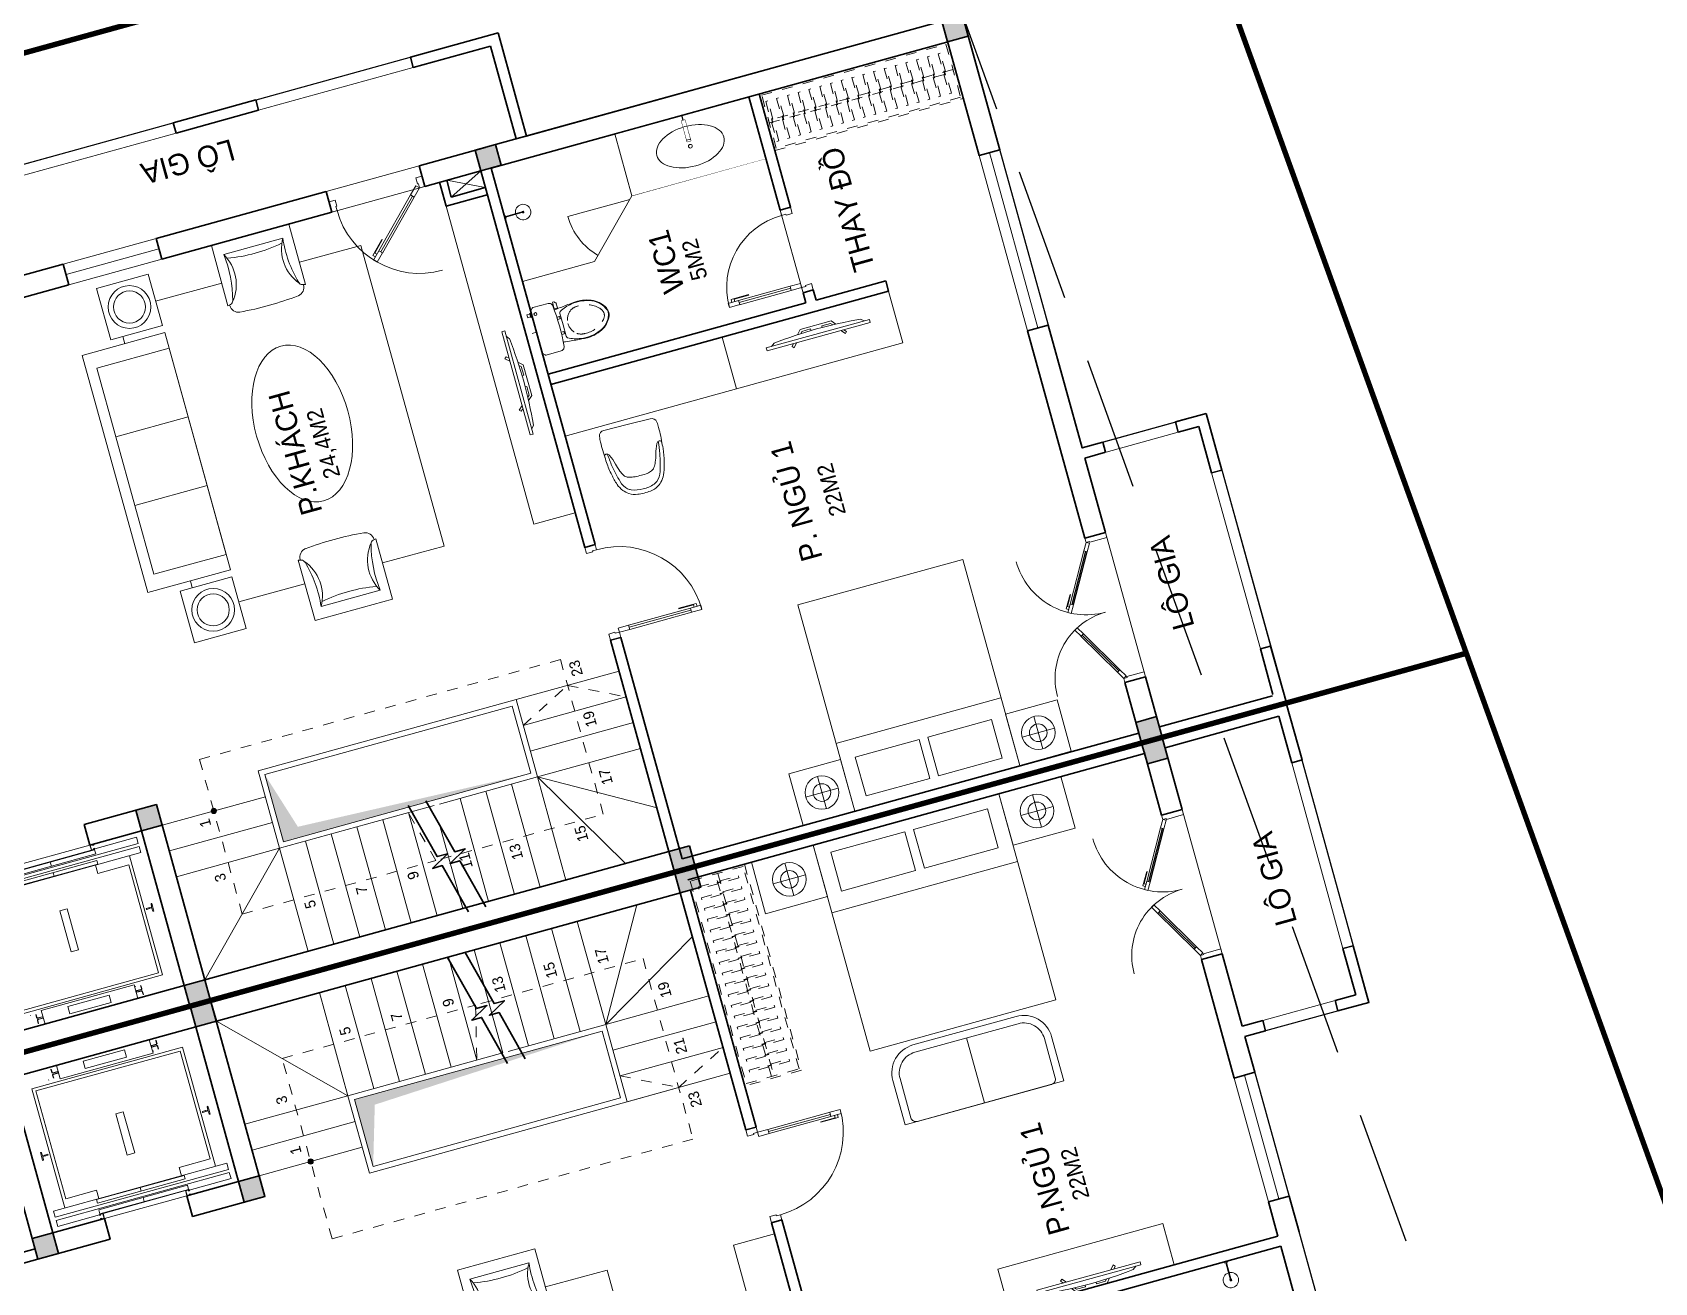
# Model space of a CAD drawing. Header units: metres. Extents: x 568336 to 569219, y 2065964 to 2066430.
# Drawn here: x 568535.77 to 568550.93, y 2066381.9 to 2066393.58 of the extents above; entities that cross this region are included whole.
import ezdxf

# ---------------------------------------------------------------- set-up
doc = ezdxf.new("R2010")
doc.units = ezdxf.units.M
for name, pattern in [('$AUDIT_BAD_LTYPE2', [0]), ('HIDDEN', [0.375, 0.25, -0.125]), ('HIDDEN2', [0.1875, 0.125, -0.0625]), ('X-5M-G-MB PHONGNGU$0$HIDDEN2', [0.1875, 0.125, -0.0625]), ('xref-thap C (mb tang 32-2)$0$HIDDEN', [0.375, 0.25, -0.125])]:
    doc.linetypes.add(name, pattern=pattern)
doc.layers.get('0').update_dxf_attribs({"linetype": 'CONTINUOUS'})
doc.layers.get('DEFPOINTS').update_dxf_attribs({"linetype": 'CONTINUOUS'})
doc.layers.add('-AREA', color=2, linetype='CONTINUOUS', plot=False)
for name, color, linetype, lineweight in [('-CONCRETE', 1, 'CONTINUOUS', 35), ('-DIM', 9, 'CONTINUOUS', 13), ('-DOOR', 137, 'CONTINUOUS', 9), ('-FURNITURE', 46, 'CONTINUOUS', 9), ('-HATCH', 8, 'CONTINUOUS', 5), ('-KH', 143, 'CONTINUOUS', 13), ('-LINE1', 7, 'CONTINUOUS', 18), ('-LINE2', 252, 'CONTINUOUS', 9), ('-TEXT', 7, 'CONTINUOUS', 15), ('-WALL', 4, 'CONTINUOUS', 35), ('TEXT25', 2, 'CONTINUOUS', 13)]:
    doc.layers.add(name, color=color, linetype=linetype, lineweight=lineweight)
for name, color, linetype in [('-RANH GIOI LO DAT', 12, 'CONTINUOUS'), ('APOLIC', 7, 'CONTINUOUS'), ('RANHGIOI', 2, 'HIDDEN')]:
    doc.layers.add(name, color=color, linetype=linetype)
doc.styles.add('SVN_AVO_thuong', font='')
doc.styles.add('T1', font='', dxfattribs={"height": 200})
doc.styles.add('vnavanth', font='', dxfattribs={"width": 0.8})
doc.styles.get('SVN_AVO_thuong').set_extended_font_data('SVN-Avo')
doc.styles.get('T1').set_extended_font_data('VNgeometric Light')
doc.styles.get('vnavanth').set_extended_font_data('.VnAvantH')

# ---------------------------------------------------------------- blocks, each defined once
blk = doc.blocks.new('X-5M-DH-2-CORE$0$A$C75E80C28')
at = {"layer": '-LINE2', "linetype": 'Continuous', "ltscale": 2}
for p, q in [((-731, -149), (731, -149)), ((-731, -1305), (-731, -149)), ((-557, -112), (-560, -112)), ((-510, -22), (-510, -51)), ((-507, -22), (-510, -22)), ((-510, -109), (-510, -79)), ((-507, -22), (-507, -51)), ((-507, -109), (-507, -79)), ((-456, -57), (-501, -57)), ((-456, -60), (-501, -60)), ((-456, -70), (-501, -70)), ((-456, -73), (-501, -73)), ((-453, -63), (-453, -67)), ((-450, -63), (-450, -67)), ((450, -63), (450, -67)), ((453, -63), (453, -67)), ((456, -57), (501, -57)), ((456, -60), (501, -60)), ((456, -70), (501, -70)), ((456, -73), (501, -73)), ((457, -112), (460, -112)), ((507, -22), (510, -22)), ((507, -22), (507, -51)), ((507, -109), (507, -79)), ((510, -22), (510, -51)), ((510, -109), (510, -79)), ((731, -1305), (731, -149)), ((-700, -179), (700, -179)), ((-700, -1225), (-700, -179)), ((700, -1225), (700, -179)), ((840, -1305), (-840, -1305)), ((-840, -1365), (-840, -1305)), ((-700, -1225), (-400, -1225)), ((425, -1309), (-425, -1309)), ((-425, -1343), (-425, -1309)), ((425, -1343), (-425, -1343)), ((-400, -1305), (-400, -1225)), ((0, -1309), (0, -1343)), ((700, -1225), (400, -1225)), ((400, -1305), (400, -1225)), ((425, -1343), (425, -1309)), ((840, -1365), (840, -1305)), ((840, -1365), (-840, -1365)), ((840, -1395), (-840, -1395)), ((-840, -1395), (-840, -1455)), ((-840, -1455), (-435, -1455)), ((-435, -1450), (-435, -1460)), ((-435, -1450), (-400, -1450)), ((-435, -1460), (-425, -1460)), ((-435, -1490), (-435, -1500)), ((-435, -1490), (-425, -1490)), ((-435, -1500), (-400, -1500)), ((-433, -1452), (-433, -1458)), ((-433, -1452), (-402, -1452)), ((-433, -1458), (-425, -1458)), ((-433, -1492), (-433, -1498)), ((-433, -1492), (-425, -1492)), ((-433, -1498), (-402, -1498)), ((430, -1406), (-430, -1406)), ((-430, -1406), (-430, -1446)), ((430, -1446), (-430, -1446)), ((-425, -1458), (-425, -1460)), ((-425, -1490), (-425, -1492)), ((-402, -1452), (-402, -1498)), ((400, -1450), (-400, -1450)), ((-400, -1450), (-400, -1500)), ((0, -1406), (0, -1446)), ((400, -1450), (400, -1500)), ((435, -1450), (400, -1450)), ((435, -1500), (400, -1500)), ((402, -1452), (402, -1498)), ((433, -1452), (402, -1452)), ((433, -1498), (402, -1498)), ((433, -1458), (425, -1458)), ((425, -1458), (425, -1460)), ((435, -1460), (425, -1460)), ((425, -1490), (425, -1492)), ((435, -1490), (425, -1490)), ((433, -1492), (425, -1492)), ((430, -1406), (430, -1446)), ((433, -1452), (433, -1458)), ((433, -1492), (433, -1498)), ((435, -1450), (435, -1460)), ((840, -1455), (435, -1455)), ((435, -1490), (435, -1500)), ((840, -1395), (840, -1455))]:
    blk.add_line(p, q, dxfattribs=at)
for points in [[(-450, 0), (-450, -130), (450, -130), (450, 0)], [(-200, -29), (200, -29), (200, -101), (-200, -101)], [(-36, -584), (36, -584), (36, -984), (-36, -984)]]:
    blk.add_lwpolyline(points, close=True, dxfattribs=at)
for points in [[(-780, -789), (-751, -789, 0.414214), (-750, -788), (-750, -784), (-750, -780, 0.414214), (-751, -779), (-780, -779, -0.256978), (-784, -782), (-798, -782, -0.414214), (-801, -779), (-804, -749, 0.414214), (-807, -746), (-812, -746), (-812, -784), (-812, -821), (-807, -821, 0.414214), (-804, -818), (-801, -789, -0.414214), (-798, -786), (-784, -786, -0.256978), (-780, -789)], [(780, -789), (751, -789, -0.414214), (750, -788), (750, -784), (750, -780, -0.414214), (751, -779), (780, -779, 0.256978), (784, -782), (798, -782, 0.414214), (801, -779), (804, -749, -0.414214), (807, -746), (812, -746), (812, -784), (812, -821), (807, -821, -0.414214), (804, -818), (801, -789, 0.414214), (798, -786), (784, -786, 0.256978), (780, -789)]]:
    blk.add_lwpolyline(points, format="xyb", dxfattribs=at)
for centre, radius, start, end in [((-501, -51), 9.4, 180, 270), ((-501, -79), 9.4, 90, 180), ((-501, -51), 6.2, 180, 270), ((-501, -79), 6.2, 90, 180), ((-456, -63), 6.2, 0, 90), ((-456, -63), 3, 0, 90), ((-456, -67), 6.2, 270, 0), ((-456, -67), 3, 270, 0), ((456, -63), 6.2, 90, 180), ((456, -67), 6.2, 180, 270), ((456, -63), 3, 90, 180), ((456, -67), 3, 180, 270), ((501, -51), 6.2, 270, 0), ((501, -51), 9.4, 270, 0), ((501, -79), 9.4, 0, 90), ((501, -79), 6.2, 0, 90)]:
    blk.add_arc(centre, radius, start, end, dxfattribs=at)
blk = doc.blocks.new('A$C5C575821')
at = {"layer": '-CONCRETE'}
h = blk.add_hatch(color=256, dxfattribs=at)
h.dxf.hatch_style = 1
h.paths.add_polyline_path([(0, 200), (0, 0), (200, 0), (200, 200)])
blk.add_lwpolyline([(0, 0), (200, 0), (200, 200), (0, 200)], close=True, dxfattribs=at)
blk = doc.blocks.new('A$C3F71457E')
at = {"layer": '-CONCRETE'}
blk.add_lwpolyline([(0, -100), (0, 400), (-1500, 400), (-1500, -1400), (0, -1400), (0, -900), (200, -900), (200, -1600), (-1700, -1600), (-1700, 600), (200, 600), (200, -100), (0, -100)], dxfattribs=at)
at = {"layer": '-LINE1'}
blk.add_line((0, -900), (0, -100), dxfattribs=at)
at = {"layer": '-WALL'}
for p in [(-1700, 400), (0, 400), (-1700, -1600), (0, -1600)]:
    blk.add_blockref('A$C5C575821', p, dxfattribs=at)
at = {"color": 2, "rotation": 90}
blk.add_blockref('X-5M-DH-2-CORE$0$A$C75E80C28', (-1500, -500), dxfattribs=at)
blk = doc.blocks.new('*U152')
at = {"linetype": '$AUDIT_BAD_LTYPE2'}
for p, q in [((70, 100), (70, 700)), ((90, 700), (90, 100))]:
    blk.add_line(p, q, dxfattribs=at)
for points in [[(50, 700), (90, 700), (90, 800), (50, 800), (50, 700)], [(50, 703), (50, 100)], [(50, 100), (90, 100), (90, 0), (50, 0), (50, 100)]]:
    blk.add_lwpolyline(points)
for points in [[(118, 595), (118, 764), (90, 764), (90, 736), (113, 736), (113, 595)], [(0, 0), (50, 0), (50, -40), (60, -40), (60, -100), (0, -100)], [(900, 0), (850, 0), (850, -40), (840, -40), (840, -100), (900, -100)]]:
    blk.add_lwpolyline(points, close=True)
at = {"linetype": '$AUDIT_BAD_LTYPE2', "ltscale": 0.3}
blk.add_arc((50, 0), 800, 0, 90, dxfattribs=at)
blk = doc.blocks.new('A$C8a974c9c')
for p, q in [((1750, 2957), (1750, 2643)), ((1593, 2800), (1908, 2800)), ((1343, 2500), (1343, 700)), ((1750, 243), (1750, 557)), ((1593, 400), (1908, 400))]:
    blk.add_line(p, q)
for points in [[(2000, 3100), (1500, 3100), (1500, 2500), (2000, 2500)], [(1891, 2360), (1514, 2360), (1514, 1643), (1891, 1643)], [(1891, 840), (1514, 840), (1514, 1558), (1891, 1558)], [(2000, 100), (1500, 100), (1500, 700), (2000, 700)]]:
    blk.add_lwpolyline(points, close=True)
blk.add_lwpolyline([(2000, 2500), (0, 2500), (0, 700), (2000, 700), (2000, 2500)])
for centre, radius in [((1750, 2800), 157), ((1750, 2800), 82.4), ((1750, 400), 157), ((1750, 400), 82.4)]:
    blk.add_circle(centre, radius)
blk = doc.blocks.new('*U173')
at = {"ltscale": 0.3}
for points in [[(883, 0, 0.414214), (50, 833, 0.414214)], [(883, 0, -0.414214), (1672, 789, -0.414214)]]:
    blk.add_lwpolyline(points, format="xyb", dxfattribs=at)
for points in [[(579, 338), (726, 423), (740, 399), (716, 384), (705, 404), (582, 333)], [(0, 0), (50, 0), (50, -40), (60, -40), (60, -246), (0, -246)], [(1722, 0), (1672, 0), (1672, -40), (1662, -40), (1662, -246), (1722, -246)]]:
    blk.add_lwpolyline(points, close=True)
for points in [[(685, 367), (705, 332), (792, 382), (772, 417), (685, 367)], [(1075, 344), (1055, 310), (969, 360), (989, 394), (1075, 344)], [(687, 368), (137, 50)], [(1073, 346), (1585, 50)], [(137, 50), (157, 15), (70, -35), (50, 0), (137, 50)], [(1585, 50), (1565, 15), (1652, -35), (1672, 0), (1585, 50)]]:
    blk.add_lwpolyline(points)
at = {"layer": 'APOLIC', "linetype": '$AUDIT_BAD_LTYPE2'}
for p, q in [((147, 33), (695, 349)), ((705, 332), (157, 15)), ((1055, 310), (1565, 15)), ((1575, 33), (1065, 327))]:
    blk.add_line(p, q, dxfattribs=at)
blk = doc.blocks.new('ghe11asdsdsdsd')
at = {"layer": '-FURNITURE', "ltscale": 5}
for p, q in [((-454, 642), (-454, -60)), ((447, 643), (445, -59)), ((339, 75), (-348, 74)), ((445, -59), (-454, -60))]:
    blk.add_line(p, q, dxfattribs=at)
for centre, radius, start, end in [((-330, 640), 103, 97.7909, 180.472), ((14, -3057), 3816, 85.1505, 95.3732), ((322, 644), 103, 359.5522, 82.2333), ((-557, 172), 481, 73.628, 77.6744), ((-435, 586), 50, 17.2905, 73.628), ((-753, 311), 469, 329.603, 39.8271), ((-1717, 235), 1379, 353.2677, 15.3477), ((745, 311), 469, 140.0382, 210.2652), ((1709, 233), 1379, 164.5193, 186.6002), ((428, 586), 50, 106.2084, 162.5459), ((548, 172), 481, 102.162, 106.2084), ((-1, -1576), 1730, 79.6029, 100.5814)]:
    blk.add_arc(centre, radius, start, end, dxfattribs=at)
blk = doc.blocks.new('GHE600')
at = {"layer": '-FURNITURE'}
for p, q in [((269950, 8710), (270650, 8710)), ((269950, 8043), (270650, 8043))]:
    blk.add_line(p, q, dxfattribs=at)
for points in [[(270146, 9595), (270146, 10095), (270646, 10095), (270646, 9595)], [(269850, 9526), (270650, 9526), (270650, 7226), (269850, 7226)], [(269950, 9376), (270650, 9376), (270650, 7376), (269950, 7376)], [(270146, 7158), (270146, 6658), (270646, 6658), (270646, 7158)]]:
    blk.add_lwpolyline(points, close=True, dxfattribs=at)
at = {"layer": '-FURNITURE', "elevation": 0}
for points in [[(271287, 9830), (270646, 9832)], [(272038, 6909), (272634, 6908), (272634, 9823), (272038, 9826)], [(270262, 9595), (270262, 9526)], [(270262, 7226), (270262, 7158)], [(270646, 6917), (271287, 6913)]]:
    blk.add_lwpolyline(points, dxfattribs=at)
at = {"layer": '-FURNITURE'}
for centre, radius in [((270396, 9845), 200), ((270396, 9845), 150), ((270396, 6908), 200), ((270396, 6908), 150)]:
    blk.add_circle(centre, radius, dxfattribs=at)
at = {"layer": '-FURNITURE', "extrusion": (0, 0, -1)}
blk.add_ellipse((271662, 8365), major_axis=(0, 750), ratio=0.589994, dxfattribs=at)
at = {"layer": '-FURNITURE', "zscale": 0.83397927038413}
for p, xscale, yscale, rotation in [((271659, 10145, 0), 0.83397927038413, 0.83397927038413, 179.9447021404027), ((271659, 6608, 0), -0.8339792703841301, 0.8339792703841301, 0.05529785959737722)]:
    blk.add_blockref('ghe11asdsdsdsd', p, dxfattribs=dict(at, xscale=xscale, yscale=yscale, rotation=rotation))
blk = doc.blocks.new('*U189')
at = {"linetype": 'X-5M-G-MB PHONGNGU$0$HIDDEN2'}
for points in [[(0, 600), (0, 0), (2182, 0), (2182, 600)], [(2162, 580), (2162, 20), (20, 20), (20, 580)], [(2162, 287), (2162, 313), (20, 313), (20, 287)], [(114, 319), (109, 319), (109, 280), (114, 280)], [(228, 319), (223, 319), (223, 280), (228, 280)], [(342, 319), (337, 319), (337, 280), (342, 280)], [(456, 319), (451, 319), (451, 280), (456, 280)], [(570, 319), (565, 319), (565, 280), (570, 280)], [(684, 319), (679, 319), (679, 280), (684, 280)], [(798, 319), (793, 319), (793, 280), (798, 280)], [(912, 319), (907, 319), (907, 280), (912, 280)], [(1026, 319), (1021, 319), (1021, 280), (1026, 280)], [(1140, 319), (1135, 319), (1135, 280), (1140, 280)], [(1254, 319), (1249, 319), (1249, 280), (1254, 280)], [(1368, 319), (1363, 319), (1363, 280), (1368, 280)], [(1482, 319), (1477, 319), (1477, 280), (1482, 280)], [(1596, 319), (1591, 319), (1591, 280), (1596, 280)], [(1710, 319), (1705, 319), (1705, 280), (1710, 280)], [(1824, 319), (1819, 319), (1819, 280), (1824, 280)], [(1938, 319), (1933, 319), (1933, 280), (1938, 280)], [(2052, 319), (2047, 319), (2047, 280), (2052, 280)]]:
    blk.add_lwpolyline(points, close=True, dxfattribs=at)
for points in [[(122, 313), (122, 515), (100, 515), (100, 313)], [(236, 313), (236, 515), (214, 515), (214, 313)], [(350, 313), (350, 515), (328, 515), (328, 313)], [(464, 313), (464, 515), (442, 515), (442, 313)], [(578, 313), (578, 515), (556, 515), (556, 313)], [(692, 313), (692, 515), (670, 515), (670, 313)], [(806, 313), (806, 515), (784, 515), (784, 313)], [(920, 313), (920, 515), (898, 515), (898, 313)], [(1034, 313), (1034, 515), (1012, 515), (1012, 313)], [(1148, 313), (1148, 515), (1126, 515), (1126, 313)], [(1262, 313), (1262, 515), (1240, 515), (1240, 313)], [(1376, 313), (1376, 515), (1354, 515), (1354, 313)], [(1490, 313), (1490, 515), (1468, 515), (1468, 313)], [(1604, 313), (1604, 515), (1582, 515), (1582, 313)], [(1718, 313), (1718, 515), (1696, 515), (1696, 313)], [(1832, 313), (1832, 515), (1810, 515), (1810, 313)], [(1946, 313), (1946, 515), (1924, 515), (1924, 313)], [(2060, 313), (2060, 515), (2038, 515), (2038, 313)], [(100, 287), (100, 92), (122, 92), (122, 287)], [(214, 287), (214, 92), (236, 92), (236, 287)], [(328, 287), (328, 92), (350, 92), (350, 287)], [(442, 287), (442, 92), (464, 92), (464, 287)], [(556, 287), (556, 92), (578, 92), (578, 287)], [(670, 287), (670, 92), (692, 92), (692, 287)], [(784, 287), (784, 92), (806, 92), (806, 287)], [(898, 287), (898, 92), (920, 92), (920, 287)], [(1012, 287), (1012, 92), (1034, 92), (1034, 287)], [(1126, 287), (1126, 92), (1148, 92), (1148, 287)], [(1240, 287), (1240, 92), (1262, 92), (1262, 287)], [(1354, 287), (1354, 92), (1376, 92), (1376, 287)], [(1468, 287), (1468, 92), (1490, 92), (1490, 287)], [(1582, 287), (1582, 92), (1604, 92), (1604, 287)], [(1696, 287), (1696, 92), (1718, 92), (1718, 287)], [(1810, 287), (1810, 92), (1832, 92), (1832, 287)], [(1924, 287), (1924, 92), (1946, 92), (1946, 287)], [(2038, 287), (2038, 92), (2060, 92), (2060, 287)]]:
    blk.add_lwpolyline(points, dxfattribs=at)
blk = doc.blocks.new('XR.MB.LM123$0$tvi 1')
blk.add_lwpolyline([(29, 0), (29, -1000), (0, -1000), (0, 0)], close=True)
for points in [[(29, -50), (52, -81)], [(-24, -236), (-39, -252)], [(0, -285), (-39, -252)], [(0, -256), (-24, -236)], [(70, -315), (111, -350), (111, -650), (70, -685)], [(89, -446), (89, -360), (71, -345)], [(89, -446), (73, -446)], [(89, -554), (89, -640), (71, -655)], [(89, -554), (73, -554)], [(0, -715), (-39, -748)], [(-24, -764), (-39, -748)], [(0, -744), (-24, -764)], [(29, -950), (52, -919)]]:
    blk.add_lwpolyline(points)
blk.add_arc((-4025, -500), 4099, 354.1311, 5.8689)
blk = doc.blocks.new('A$C424D5770')
at = {"layer": '-FURNITURE'}
blk.add_line((70, 770), (700, 770), dxfattribs=at)
for points in [[(0, 270), (0, 1270, -0.414214), (270, 1540), (700, 1540), (700, 0), (270, 0, -0.414214)], [(70, 270), (70, 1270, -0.414214), (270, 1470), (650, 1470, -0.414214), (700, 1420), (700, 120, -0.414214), (650, 70), (270, 70, -0.414214)]]:
    blk.add_lwpolyline(points, format="xyb", close=True, dxfattribs=at)
blk = doc.blocks.new('shower')
for points in [[(180919, -32316), (180912, -32316), (180912, -32147), (180919, -32147)], [(180929, -32327), (180902, -32327), (180902, -32316), (180929, -32316)]]:
    blk.add_lwpolyline(points, close=True)
for radius, start, end in [(72, 272.7907, 267.2093), (8.35, 294.8355, 245.1645)]:
    blk.add_arc((180916, -32147), radius, start, end)
blk = doc.blocks.new('M32-T2')
at = {"layer": '-HATCH', "true_color": 0x8c8896}
h = blk.add_hatch(color=252, dxfattribs=at)
h.dxf.hatch_style = 1
edge = h.paths.add_edge_path()
edge.add_arc((203767, -1024456), 24.6, 0, 360)
h = blk.add_hatch(color=252, dxfattribs=at)
h.dxf.hatch_style = 1
h.paths.add_polyline_path([(203567, -1025007), (204216, -1025007), (204216, -1027407), (204119, -1025175)])
at = {"layer": '-AREA'}
blk.add_lwpolyline([(205466, -1034387), (202564, -1034385), (202565, -1033184), (199729, -1033184), (198466, -1031979), (198466, -1029756), (197467, -1029756), (197467, -1024256), (198466, -1024256), (198466, -1018256), (205466, -1018256)], close=True, dxfattribs=at)
at = {"layer": '-DOOR'}
blk.add_lwpolyline([(201018, -1032984), (202218, -1032984), (202218, -1033184), (201018, -1033184)], close=True, dxfattribs=at)
for points in [[(201018, -1033084), (202218, -1033084)], [(204766, -1033184), (203366, -1033184)]]:
    blk.add_lwpolyline(points, dxfattribs=at)
at = {"layer": '-FURNITURE', "elevation": 0}
blk.add_lwpolyline([(198966, -1028054), (201960, -1028056), (201960, -1028455), (198966, -1028455)], close=True, dxfattribs=at)
at = {"layer": '-FURNITURE'}
blk.add_lwpolyline([(201086, -1031978), (201086, -1030378), (200686, -1030378), (200686, -1031978)], close=True, dxfattribs=at)
at = {"layer": '-KH', "linetype": 'HIDDEN2', "ltscale": 5}
blk.add_line((204766, -1026331), (204266, -1026206), dxfattribs=at)
for points in [[(204766, -1026383), (204766, -1027956), (203017, -1027956), (203017, -1024456), (204766, -1024456), (204766, -1026331)], [(203767, -1027456), (203517, -1027956), (203767, -1028455)]]:
    blk.add_lwpolyline(points, dxfattribs=at)
at = {"layer": '-KH'}
blk.add_circle((203767, -1024456), 24.6, dxfattribs=at)
at = {"layer": '-LINE1'}
for p, q in [((203767, -1024956), (203767, -1023956)), ((203767, -1023956), (203767, -1024956)), ((204016, -1024956), (204016, -1023956)), ((204016, -1023956), (204016, -1024956)), ((204266, -1023956), (204266, -1024956)), ((204266, -1024956), (203517, -1024956)), ((203517, -1027406), (203517, -1024956)), ((204216, -1025006), (203567, -1025006)), ((203567, -1027406), (203567, -1025006)), ((204216, -1027406), (204216, -1025006)), ((204266, -1026456), (204266, -1024956)), ((204266, -1027456), (204266, -1026508)), ((203517, -1028456), (203517, -1027406)), ((204216, -1027406), (203567, -1027406)), ((204266, -1027456), (203517, -1027456)), ((203517, -1027456), (203517, -1028456)), ((203767, -1027456), (203767, -1028456)), ((203767, -1028456), (203767, -1027456)), ((204016, -1027456), (204016, -1028456)), ((204016, -1028456), (204016, -1027456)), ((204266, -1028456), (204266, -1027456)), ((204266, -1027456), (204844, -1028456)), ((204266, -1027456), (205266, -1028033)), ((205266, -1028456), (203517, -1028456))]:
    blk.add_line(p, q, dxfattribs=at)
at = {"layer": '-LINE1', "lineweight": 18}
for p, q in [((204266, -1024956), (205266, -1023956)), ((204266, -1024956), (205266, -1024956)), ((204266, -1025206), (205266, -1025206)), ((204266, -1025456), (205266, -1025456)), ((204266, -1025706), (205266, -1025706)), ((204266, -1025956), (205266, -1025956)), ((204266, -1026206), (205266, -1026206)), ((204266, -1026456), (205266, -1026456)), ((204266, -1026706), (205266, -1026706)), ((204266, -1026956), (205266, -1026956)), ((204266, -1027206), (205266, -1027206)), ((204266, -1027456), (205266, -1027456))]:
    blk.add_line(p, q, dxfattribs=at)
at = {"layer": '-LINE1'}
for points in [[(202564, -1034085), (202565, -1033385)], [(202665, -1033385), (202664, -1034085)], [(204915, -1034287), (203114, -1034285)], [(203114, -1034385), (204915, -1034387)]]:
    blk.add_lwpolyline(points, dxfattribs=at)
at = {"layer": '-RANH GIOI LO DAT', "linetype": 'HIDDEN', "ltscale": 10, "const_width": 50}
blk.add_lwpolyline([(199451, -1036598), (205466, -1036133), (205466, -1016256), (194466, -1016256), (194466, -1031984)], close=True, dxfattribs=at)
at = {"layer": '-WALL'}
for p, q in [((205466, -1018256), (205466, -1033725)), ((203566, -1021756), (203566, -1021356)), ((203666, -1021756), (203666, -1021356)), ((205266, -1028456), (205266, -1023956)), ((202067, -1028455), (198466, -1028455)), ((202067, -1028455), (202067, -1028555)), ((205266, -1028455), (202967, -1028455)), ((202967, -1028455), (202967, -1028555)), ((202067, -1028555), (199662, -1028555)), ((205266, -1028555), (202967, -1028555)), ((205366, -1028555), (205366, -1032984)), ((200586, -1029648), (200586, -1032984)), ((200686, -1029648), (200686, -1032984)), ((200586, -1032984), (199929, -1032984)), ((201018, -1032984), (200686, -1032984)), ((203366, -1032984), (202218, -1032984)), ((205382, -1032984), (204766, -1032984)), ((201018, -1033184), (200670, -1033184)), ((202565, -1033184), (202218, -1033184)), ((202565, -1033384), (202565, -1033184)), ((203366, -1033184), (202665, -1033184)), ((202665, -1033384), (202665, -1033184)), ((205466, -1033184), (204766, -1033184)), ((205366, -1033184), (205366, -1034287)), ((205466, -1033184), (205466, -1034387)), ((202665, -1033384), (202565, -1033384)), ((202664, -1034085), (202564, -1034085)), ((202564, -1034385), (202564, -1034085)), ((202664, -1034285), (202664, -1034085)), ((203114, -1034385), (202564, -1034385)), ((203114, -1034285), (202664, -1034285)), ((203114, -1034385), (203114, -1034285)), ((205366, -1034287), (204915, -1034287)), ((205466, -1034387), (204915, -1034387))]:
    blk.add_line(p, q, dxfattribs=at)
for points in [[(205264, -1026197), (204732, -1026330), (204732, -1026432), (204639, -1026260), (204639, -1026354), (204158, -1026474)], [(205264, -1026367), (204732, -1026501), (204732, -1026602), (204639, -1026430), (204639, -1026524), (204158, -1026644)], [(201018, -1033184), (201018, -1032984)], [(202218, -1033184), (202218, -1032984)], [(203366, -1033184), (203366, -1032984)], [(204766, -1033184), (204766, -1032984)], [(204915, -1034387), (204915, -1034287)]]:
    blk.add_lwpolyline(points, dxfattribs=at)
at = {"layer": '-DIM', "xscale": -1}
blk.add_blockref('A$C424D5770', (203316, -1031442), dxfattribs=at)
at = {"layer": '-DOOR'}
for name, p, rotation in [('GHE600', (192227, -754221), 270), ('*U152', (202967, -1028555), 180)]:
    blk.add_blockref(name, p, dxfattribs=dict(at, rotation=rotation))
at = {"layer": '-DOOR', "xscale": -0.8130081300813006, "yscale": 0.8130081300813005, "zscale": 0.8130081300813005}
blk.add_blockref('*U173', (204766, -1032984), dxfattribs=at)
at = {"layer": '-FURNITURE', "extrusion": (0, 0, -1), "xscale": 0.916666666665974, "yscale": 0.916666666665974, "zscale": -0.916666666665974}
blk.add_blockref('*U189', (-205366, -1029105), dxfattribs=at)
at = {"layer": '-FURNITURE', "xscale": -1, "rotation": 180}
blk.add_blockref('A$C8a974c9c', (203366, -1029072), dxfattribs=at)
at = {"layer": '-FURNITURE', "extrusion": (0, 0, -1), "xscale": -1, "rotation": 180.0036897224083}
blk.add_blockref('XR.MB.LM123$0$tvi 1', (-200797, -1031678), dxfattribs=at)
at = {"layer": '-FURNITURE', "rotation": 90.01066851174387}
blk.add_blockref('shower', (168293, -1213372), dxfattribs=at)
at = {"layer": '-WALL', "rotation": 180}
blk.add_blockref('A$C3F71457E', (203766, -1023356), dxfattribs=at)
at = {"layer": '-WALL', "xscale": -1}
for p in [(205466, -1023956), (205466, -1028655), (205466, -1033184)]:
    blk.add_blockref('A$C5C575821', p, dxfattribs=at)
at = {"layer": '-TEXT', "style": 'T1'}
for s, p in [('1', (203868, -1024398)), ('3', (204355, -1024398)), ('5', (204819, -1025141)), ('7', (204819, -1025641)), ('9', (204819, -1026141)), ('13', (204819, -1026641)), ('15', (204819, -1027141)), ('17', (204819, -1027641)), ('23', (203296, -1028122)), ('21', (203812, -1028122)), ('19', (204358, -1028122))]:
    blk.add_text(s, height=100, rotation=360, dxfattribs=at).set_placement(p)
at = {"layer": '-TEXT', "color": 2, "style": 'vnavanth'}
for s, p in [('p.ngñ 1', (201247, -1031123)), ('L¤ GIA', (203466, -1033939))]:
    blk.add_text(s, height=200, dxfattribs=at).set_placement(p)
at = {"layer": 'TEXT25', "style": 'T1'}
blk.add_text('22M2', height=150, rotation=360, dxfattribs=at).set_placement((201503, -1031385))
blk = doc.blocks.new('A$C7D524948')
at = {"layer": '-FURNITURE'}
for points in [[(0, 825, 0.023749), (-77, 820, 0.11104), (-175, 786, 0.085168), (-235, 733, 0.08855), (-282, 649, 0.027906), (-316, 526, 0.028342), (-340, 373, 0.04712), (-341, 283, 0.513527), (-285, 300, 0.059578), (-243, 414, -0.034465), (-213, 507, -0.059277), (-183, 564, -0.166146), (-133, 600, -0.052564), (-76, 612, -0.028554), (0, 615, -3.543335)], [(-1, 774, 0.105584), (-138, 751, 0.083976), (-176, 728, 0.149302), (-241, 626, 0.024909), (-289, 424, 0.026439), (-307, 278, -0.886333)], [(-1, 774, -0.105584), (137, 751, -0.083976), (175, 728, -0.149302), (240, 626, -0.024909), (288, 424, -0.026439), (305, 278, 0.886333)], [(0, 825, -0.023749), (77, 820, -0.11104), (175, 786, -0.085168), (235, 733, -0.08855), (282, 649, -0.027906), (316, 526, -0.028342), (340, 373, -0.04712), (341, 283, -0.513527), (285, 300, -0.059578), (243, 414, 0.034465), (213, 507, 0.059277), (183, 564, 0.166146), (133, 600, 0.052564), (76, 612, 0.028554), (0, 615, 3.543335)], [(-343, 328, 0.022671), (-350, 124, 0.012122), (-346, 57, 0.405508), (-279, 0), (0, 0)], [(343, 328, -0.022671), (350, 124, -0.012122), (346, 57, -0.405508), (279, 0), (0, 0)]]:
    blk.add_lwpolyline(points, format="xyb", dxfattribs=at)
blk = doc.blocks.new('*U238')
at = {"linetype": 'X-5M-G-MB PHONGNGU$0$HIDDEN2'}
for points in [[(0, 600), (0, 0), (1990, 0), (1990, 600)], [(1970, 580), (1970, 20), (20, 20), (20, 580)], [(1970, 287), (1970, 313), (20, 313), (20, 287)], [(114, 319), (109, 319), (109, 280), (114, 280)], [(228, 319), (223, 319), (223, 280), (228, 280)], [(342, 319), (337, 319), (337, 280), (342, 280)], [(456, 319), (451, 319), (451, 280), (456, 280)], [(570, 319), (565, 319), (565, 280), (570, 280)], [(684, 319), (679, 319), (679, 280), (684, 280)], [(798, 319), (793, 319), (793, 280), (798, 280)], [(912, 319), (907, 319), (907, 280), (912, 280)], [(1026, 319), (1021, 319), (1021, 280), (1026, 280)], [(1140, 319), (1135, 319), (1135, 280), (1140, 280)], [(1254, 319), (1249, 319), (1249, 280), (1254, 280)], [(1368, 319), (1363, 319), (1363, 280), (1368, 280)], [(1482, 319), (1477, 319), (1477, 280), (1482, 280)], [(1596, 319), (1591, 319), (1591, 280), (1596, 280)], [(1710, 319), (1705, 319), (1705, 280), (1710, 280)], [(1824, 319), (1819, 319), (1819, 280), (1824, 280)], [(1938, 319), (1933, 319), (1933, 280), (1938, 280)]]:
    blk.add_lwpolyline(points, close=True, dxfattribs=at)
for points in [[(122, 313), (122, 515), (100, 515), (100, 313)], [(236, 313), (236, 515), (214, 515), (214, 313)], [(350, 313), (350, 515), (328, 515), (328, 313)], [(464, 313), (464, 515), (442, 515), (442, 313)], [(578, 313), (578, 515), (556, 515), (556, 313)], [(692, 313), (692, 515), (670, 515), (670, 313)], [(806, 313), (806, 515), (784, 515), (784, 313)], [(920, 313), (920, 515), (898, 515), (898, 313)], [(1034, 313), (1034, 515), (1012, 515), (1012, 313)], [(1148, 313), (1148, 515), (1126, 515), (1126, 313)], [(1262, 313), (1262, 515), (1240, 515), (1240, 313)], [(1376, 313), (1376, 515), (1354, 515), (1354, 313)], [(1490, 313), (1490, 515), (1468, 515), (1468, 313)], [(1604, 313), (1604, 515), (1582, 515), (1582, 313)], [(1718, 313), (1718, 515), (1696, 515), (1696, 313)], [(1832, 313), (1832, 515), (1810, 515), (1810, 313)], [(1946, 313), (1946, 515), (1924, 515), (1924, 313)], [(100, 287), (100, 92), (122, 92), (122, 287)], [(214, 287), (214, 92), (236, 92), (236, 287)], [(328, 287), (328, 92), (350, 92), (350, 287)], [(442, 287), (442, 92), (464, 92), (464, 287)], [(556, 287), (556, 92), (578, 92), (578, 287)], [(670, 287), (670, 92), (692, 92), (692, 287)], [(784, 287), (784, 92), (806, 92), (806, 287)], [(898, 287), (898, 92), (920, 92), (920, 287)], [(1012, 287), (1012, 92), (1034, 92), (1034, 287)], [(1126, 287), (1126, 92), (1148, 92), (1148, 287)], [(1240, 287), (1240, 92), (1262, 92), (1262, 287)], [(1354, 287), (1354, 92), (1376, 92), (1376, 287)], [(1468, 287), (1468, 92), (1490, 92), (1490, 287)], [(1582, 287), (1582, 92), (1604, 92), (1604, 287)], [(1696, 287), (1696, 92), (1718, 92), (1718, 287)], [(1810, 287), (1810, 92), (1832, 92), (1832, 287)], [(1924, 287), (1924, 92), (1946, 92), (1946, 287)]]:
    blk.add_lwpolyline(points, dxfattribs=at)
blk = doc.blocks.new('Sink_Cicle')
blk.add_lwpolyline([(17, -50), (-17, -50), (-18, -252), (17, -252)], close=True)
blk.add_circle((0, -300), 17.5)
at = {"layer": 'DEFPOINTS'}
blk.add_line((0, -100), (0, 0), dxfattribs=at)
blk.add_wipeout([(17, -50), (-17, -50), (-18, -252), (17, -252)])
at = {"layer": '-FURNITURE', "linetype": 'Continuous'}
blk.add_ellipse((0, -300), major_axis=(-325, 0), ratio=0.584615, dxfattribs=at)
blk.add_line((-18, -237), (17, -237))
blk = doc.blocks.new('*U237')
at = {"ltscale": 300}
blk.add_lwpolyline([(0, 0), (1300, 0), (1300, -600), (0, -600)], close=True, dxfattribs=at)
blk.add_wipeout([(0, 0), (1300, 0), (1300, -600), (0, -600)], dxfattribs=at)
blk.add_blockref('Sink_Cicle', (650, 0), dxfattribs=at)
blk = doc.blocks.new('A$C18251349')
at = {"layer": '-LINE1'}
for points in [[(900, 4650), (1000, 4650), (1000, 3150), (900, 3150)], [(1000, 2350), (900, 2350), (900, 850), (1000, 850)]]:
    blk.add_lwpolyline(points, close=True, dxfattribs=at)
at = {"layer": '-WALL'}
for p, q in [((0, 5500), (1000, 5500)), ((0, 5500), (0, 5400)), ((1000, 4650), (1000, 5500)), ((0, 5400), (900, 5400)), ((900, 4650), (900, 5400)), ((900, 4650), (1000, 4650)), ((1000, 4650), (910, 4650)), ((900, 3150), (1000, 3150)), ((900, 3150), (900, 2350)), ((1000, 3150), (1000, 2350)), ((900, 2350), (1000, 2350)), ((900, 850), (1000, 850)), ((900, 850), (900, 100)), ((1000, 850), (1000, 0)), ((900, 100), (0, 100)), ((0, 100), (0, 0)), ((0, 0), (1000, 0))]:
    blk.add_line(p, q, dxfattribs=at)
blk = doc.blocks.new('A$C18091ED7')
for p, q in [((0, -42), (0, 0)), ((146, -27), (179, -27)), ((146, -27), (146, -30)), ((146, -30), (166, -30)), ((153, -37), (146, -30)), ((152, 0), (152, -27)), ((152, 0), (179, 0)), ((153, -37), (166, -37)), ((153, -40), (153, -37)), ((153, -40), (178, -40)), ((153, -40), (178, -40)), ((153, -40), (153, -42)), ((185, -30), (166, -30)), ((178, -37), (166, -37)), ((185, -30), (178, -37)), ((178, -37), (178, -40)), ((178, -40), (178, -42)), ((179, 0), (179, -27)), ((179, -27), (185, -27)), ((185, -27), (185, -30)), ((-83, -267), (-83, -300)), ((-83, -278), (-83, -288)), ((-61, -290), (-83, -290)), ((-63, -265), (-81, -265)), ((-61, -267), (-61, -300)), ((61, -267), (61, -300)), ((61, -290), (83, -290)), ((63, -265), (81, -265)), ((83, -267), (83, -300)), ((83, -278), (83, -288)), ((165, -262), (165, -290)), ((168, -260), (228, -260)), ((168, -292), (207, -292)), ((231, -274), (231, -262))]:
    blk.add_line(p, q)
for points in [[(230, -219, -0.137407), (225, -235), (222, -241, -0.236081), (198, -255, -0.051961), (-198, -255, -0.236081), (-222, -241), (-225, -235, -0.137407), (-230, -219), (-230, -72, -0.198912), (-226, -63), (-209, -46, -0.198912), (-200, -42), (0, -42), (200, -42, -0.198912), (209, -46), (226, -63, -0.198912), (230, -72)], [(144, -619, -0.212405), (26, -734, -0.027685), (-1, -739, -0.022279), (-26, -734, -0.212405), (-144, -619, -0.142796), (-167, -428, -0.093005), (-128, -309, -0.256439), (-111, -300), (0, -300), (111, -300, -0.256439), (128, -309, -0.093005), (167, -428, -0.142796)]]:
    blk.add_lwpolyline(points, format="xyb", close=True)
at = {"linetype": 'xref-thap C (mb tang 32-2)$0$HIDDEN', "ltscale": 100}
blk.add_lwpolyline([(61, -669, -0.199031), (0, -699, -0.199031), (-61, -669, -0.218924), (-132, -478, -0.153791), (-112, -404, -0.236701), (0, -348, -0.236701), (112, -404, -0.153791), (132, -478, -0.218924)], format="xyb", close=True, dxfattribs=at)
blk.add_circle((166, -78), 13.9)
for centre, radius, start, end in [((-81, -267), 1.98, 90, 180), ((-63, -267), 1.98, 0, 90), ((63, -267), 1.98, 90, 180), ((81, -267), 1.98, 0, 90), ((168, -262), 2.47, 90, 180), ((168, -290), 2.47, 180, 270), ((207, -277), 15.5, 270, 306.4659), ((168, -225), 80.1, 306.4659, 320.3123), ((228, -274), 2.47, 320.3123, 0)]:
    blk.add_arc(centre, radius, start, end)
for points in [[(-156, -259), (-157, -267), (-164, -328), (-169, -385), (-184, -528), (-136, -679), (-50, -735), (-20, -741), (0, -744)], [(156, -259), (157, -267), (164, -328), (169, -385), (184, -528), (136, -679), (50, -735), (20, -741), (0, -744)]]:
    blk.add_open_spline(points, degree=3, knots=[130.613938, 130.613938, 130.613938, 130.613938, 152.852109, 311.129351, 417.703951, 561.383393, 697.692632, 710.812262, 710.812262, 710.812262, 710.812262])
blk = doc.blocks.new('*U210')
at = {"linetype": '$AUDIT_BAD_LTYPE2'}
for p, q in [((135, 57), (559, 481)), ((573, 467), (149, 42))]:
    blk.add_line(p, q, dxfattribs=at)
for points in [[(547, 497), (121, 71)], [(545, 495), (573, 467), (644, 537), (616, 566), (545, 495)], [(121, 71), (149, 42), (78, -28), (50, 0), (121, 71)]]:
    blk.add_lwpolyline(points)
for points in [[(519, 372), (639, 492), (619, 512), (599, 492), (615, 476), (515, 376)], [(0, 0), (50, 0), (50, -40), (60, -40), (60, -100), (0, -100)], [(900, 0), (850, 0), (850, -40), (840, -40), (840, -100), (900, -100)]]:
    blk.add_lwpolyline(points, close=True)
at = {"linetype": '$AUDIT_BAD_LTYPE2', "ltscale": 0.3}
blk.add_arc((50, 0), 800, 0, 90, dxfattribs=at)
blk = doc.blocks.new('*U18')
at = {"linetype": '$AUDIT_BAD_LTYPE2'}
for p, q in [((70, 100), (70, 600)), ((90, 600), (90, 100))]:
    blk.add_line(p, q, dxfattribs=at)
for points in [[(50, 600), (90, 600), (90, 700), (50, 700), (50, 600)], [(50, 603), (50, 100)], [(50, 100), (90, 100), (90, 0), (50, 0), (50, 100)]]:
    blk.add_lwpolyline(points)
for points in [[(118, 495), (118, 664), (90, 664), (90, 636), (113, 636), (113, 495)], [(0, 0), (50, 0), (50, -40), (60, -40), (60, -100), (0, -100)], [(800, 0), (750, 0), (750, -40), (740, -40), (740, -100), (800, -100)]]:
    blk.add_lwpolyline(points, close=True)
at = {"linetype": '$AUDIT_BAD_LTYPE2', "ltscale": 0.3}
blk.add_arc((50, 0), 700, 0, 90, dxfattribs=at)
blk = doc.blocks.new('G1600')
for p, q in [((137477, -212827), (139077, -212827)), ((137228, -213392), (137228, -213077)), ((139326, -213392), (139326, -213077)), ((137385, -213234), (137070, -213234)), ((139169, -213234), (139484, -213234))]:
    blk.add_line(p, q)
blk.add_lwpolyline([(137477, -213484), (137477, -211484), (139077, -211484), (139077, -213484), (137477, -213484)])
for points in [[(136977, -213484), (136977, -212984), (137477, -212984), (137477, -213484)], [(137617, -213375), (137617, -212999), (138235, -212999), (138235, -213375)], [(138937, -213375), (138937, -212999), (138320, -212999), (138320, -213375)], [(139577, -213484), (139577, -212984), (139077, -212984), (139077, -213484)]]:
    blk.add_lwpolyline(points, close=True)
for centre, radius in [((137228, -213234), 157), ((137228, -213234), 82.4), ((139326, -213234), 157), ((139326, -213234), 82.4)]:
    blk.add_circle(centre, radius)
blk = doc.blocks.new('M33-T2')
at = {"layer": '-HATCH', "true_color": 0x8c8896}
h = blk.add_hatch(color=252, dxfattribs=at)
h.dxf.hatch_style = 1
edge = h.paths.add_edge_path()
edge.add_arc((196576, -1091101), 24.6, 0, 360)
h = blk.add_hatch(color=252, dxfattribs=at)
h.dxf.hatch_style = 1
h.paths.add_polyline_path([(196776, -1091651), (196126, -1091651), (196126, -1094051), (196224, -1091819)])
at = {"layer": '-DOOR'}
for points in [[(201677, -1091107), (201877, -1091107), (201877, -1092007), (201677, -1092007)], [(201677, -1093657), (201877, -1093657), (201877, -1094557), (201677, -1094557)], [(198874, -1099628), (200574, -1099628), (200574, -1099828), (198874, -1099828)]]:
    blk.add_lwpolyline(points, close=True, dxfattribs=at)
for points in [[(201777, -1092007), (201777, -1091107)], [(200577, -1097700), (199777, -1097700)], [(198874, -1099728), (200574, -1099728)], [(196863, -1099828), (195463, -1099828)]]:
    blk.add_lwpolyline(points, dxfattribs=at)
at = {"layer": '-FURNITURE'}
blk.add_line((200577, -1095200), (200577, -1095900), dxfattribs=at)
for points in [[(198362, -1094700), (201445, -1094700), (201445, -1095100), (198362, -1095100)], [(199077, -1096860), (199577, -1096860), (199577, -1095200), (199077, -1095200)], [(199077, -1098474), (199077, -1096860), (199577, -1096860), (199577, -1098474)]]:
    blk.add_lwpolyline(points, close=True, dxfattribs=at)
for points in [[(201677, -1094770), (201515, -1095100)], [(201515, -1094770), (201677, -1095100)]]:
    blk.add_lwpolyline(points, dxfattribs=at)
blk.add_arc((201048, -1096372), 600, 90, 135, dxfattribs=at)
at = {"layer": '-KH', "linetype": 'HIDDEN2', "ltscale": 5}
blk.add_line((195576, -1092976), (196076, -1092851), dxfattribs=at)
for points in [[(195576, -1093027), (195576, -1094601), (197076, -1094601), (197076, -1091101), (195576, -1091101), (195576, -1092976)], [(196576, -1094101), (196826, -1094601), (196576, -1095100)]]:
    blk.add_lwpolyline(points, dxfattribs=at)
at = {"layer": '-KH'}
blk.add_circle((196576, -1091101), 24.6, dxfattribs=at)
at = {"layer": '-LINE1', "lineweight": 18}
for p, q in [((196076, -1091601), (195076, -1090600)), ((196076, -1091601), (195076, -1091601)), ((196076, -1091851), (195076, -1091851)), ((196076, -1092101), (195076, -1092101)), ((196076, -1092351), (195076, -1092351)), ((196076, -1092601), (195076, -1092601)), ((196076, -1092851), (195076, -1092851)), ((195870, -1093101), (195076, -1093101)), ((196076, -1093351), (195076, -1093351)), ((196076, -1093601), (195076, -1093601)), ((196076, -1093851), (195076, -1093851)), ((196076, -1094101), (195076, -1094101))]:
    blk.add_line(p, q, dxfattribs=at)
at = {"layer": '-LINE1'}
for p, q in [((196076, -1090601), (196076, -1091601)), ((196326, -1091601), (196326, -1090601)), ((196326, -1090601), (196326, -1091601)), ((196576, -1091601), (196576, -1090601)), ((196576, -1090601), (196576, -1091601)), ((196076, -1093101), (196076, -1091601)), ((196076, -1091601), (196826, -1091601)), ((196126, -1094051), (196126, -1091651)), ((196126, -1091651), (196776, -1091651)), ((196776, -1094051), (196776, -1091651)), ((196826, -1094101), (196826, -1091601)), ((196076, -1094101), (196076, -1093152)), ((196076, -1094101), (195076, -1094678)), ((196076, -1094101), (195499, -1095101)), ((196076, -1094101), (196826, -1094101)), ((196076, -1095101), (196076, -1094101)), ((196126, -1094051), (196776, -1094051)), ((196326, -1094101), (196326, -1095101)), ((196326, -1095101), (196326, -1094101)), ((196576, -1094101), (196576, -1095101)), ((196576, -1095101), (196576, -1094101)), ((196826, -1095101), (196826, -1094101))]:
    blk.add_line(p, q, dxfattribs=at)
for points in [[(197585, -1100732), (197585, -1100032)], [(197685, -1100032), (197685, -1100732)], [(195428, -1100932), (197135, -1100932)], [(197135, -1101032), (195428, -1101032)]]:
    blk.add_lwpolyline(points, dxfattribs=at)
at = {"layer": '-RANH GIOI LO DAT', "linetype": 'HIDDEN', "ltscale": 10, "const_width": 50}
blk.add_lwpolyline([(203877, -1102080), (203877, -1082900), (194877, -1082900), (194877, -1102777)], close=True, dxfattribs=at)
at = {"layer": '-WALL'}
for p, q in [((194877, -1084900), (194877, -1100370)), ((201877, -1091107), (201677, -1091107)), ((201877, -1092007), (201677, -1092007)), ((201677, -1093657), (201877, -1093657)), ((201677, -1094557), (201877, -1094557)), ((201445, -1094700), (201677, -1094700)), ((201445, -1094700), (201445, -1095100)), ((201515, -1094770), (201677, -1094770)), ((201515, -1094770), (201515, -1095100)), ((194977, -1095200), (194971, -1099628)), ((194977, -1095200), (197126, -1095200)), ((195077, -1095100), (197126, -1095100)), ((197126, -1095100), (197126, -1095200)), ((198026, -1095100), (201677, -1095100)), ((198026, -1095100), (198026, -1095200)), ((198026, -1095200), (201677, -1095200)), ((199577, -1095200), (199577, -1098474)), ((199677, -1097700), (199677, -1095200)), ((201877, -1099828), (201877, -1095300)), ((199777, -1097700), (199677, -1097700)), ((199777, -1097800), (199777, -1097700)), ((199677, -1098474), (199677, -1097800)), ((199677, -1097800), (199777, -1097800)), ((199577, -1098474), (199677, -1098474)), ((194971, -1099628), (195463, -1099628)), ((200574, -1099628), (201691, -1099628)), ((194856, -1099828), (195463, -1099828)), ((194877, -1099828), (194877, -1101032)), ((194977, -1099828), (194977, -1100924)), ((196863, -1099828), (197585, -1099828)), ((197585, -1100028), (197585, -1099828)), ((197685, -1099828), (198874, -1099828)), ((197685, -1100028), (197685, -1099828)), ((200574, -1099828), (201877, -1099828)), ((197585, -1100028), (197685, -1100028)), ((197585, -1100732), (197685, -1100732)), ((197585, -1100932), (197585, -1100732)), ((197685, -1101032), (197685, -1100732)), ((194985, -1100932), (195428, -1100932)), ((197135, -1101032), (197135, -1100932)), ((197135, -1100932), (197585, -1100932)), ((194877, -1101032), (195428, -1101032)), ((197135, -1101032), (197685, -1101032))]:
    blk.add_line(p, q, dxfattribs=at)
at = {"layer": '-WALL', "linetype": 'Continuous', "ltscale": 10}
for p, q in [((201677, -1088000), (201677, -1091107)), ((201877, -1088000), (201877, -1091107)), ((195077, -1095100), (195077, -1090600)), ((201677, -1093657), (201677, -1092007)), ((201877, -1093657), (201877, -1092007)), ((201677, -1094557), (201677, -1095100)), ((201877, -1094557), (201877, -1095200)), ((199777, -1097800), (199777, -1097700)), ((200577, -1097800), (200577, -1097700))]:
    blk.add_line(p, q, dxfattribs=at)
at = {"layer": '-WALL'}
for points in [[(196140, -1092866), (195608, -1093000), (195608, -1093101), (195514, -1092929), (195514, -1093023), (195034, -1093143)], [(196140, -1093037), (195608, -1093170), (195608, -1093271), (195514, -1093099), (195514, -1093193), (195034, -1093313)], [(195463, -1099828), (195463, -1099628)], [(196863, -1099628), (198874, -1099628)], [(196863, -1099828), (196863, -1099628)], [(198874, -1099828), (198874, -1099628)], [(200574, -1099828), (200574, -1099628)], [(195428, -1101032), (195428, -1100932)]]:
    blk.add_lwpolyline(points, dxfattribs=at)
at = {"layer": '-DOOR', "rotation": 90.00000000000001}
blk.add_blockref('*U210', (201677, -1094557), dxfattribs=at)
at = {"layer": '-DOOR', "xscale": -1, "rotation": 180}
blk.add_blockref('*U152', (197126, -1095200), dxfattribs=at)
at = {"layer": '-DOOR'}
blk.add_blockref('*U18', (199777, -1097700), dxfattribs=at)
at = {"layer": '-DOOR', "xscale": -0.8130081300813008, "yscale": 0.8130081300813005, "zscale": 0.8130081300813005, "rotation": 3.24309691102087e-06}
blk.add_blockref('*U173', (196863, -1099628), dxfattribs=at)
at = {"layer": '-FURNITURE'}
for name, p, rotation in [('GHE600', (191481, -821201), 270.0000000100515), ('shower', (382123, -1127493), 180.0106685096536), ('G1600', (408461, -959397), 270)]:
    blk.add_blockref(name, p, dxfattribs=dict(at, rotation=rotation))
at = {"layer": '-FURNITURE', "extrusion": (0, 0, -1)}
for p, rotation in [((-199175, -1094889), 269.9963102775917), ((-199342, -1098232), 179.9963102775916)]:
    blk.add_blockref('XR.MB.LM123$0$tvi 1', p, dxfattribs=dict(at, rotation=rotation))
at = {"layer": '-FURNITURE'}
blk.add_blockref('A$C18091ED7', (200085, -1095158), dxfattribs=at)
at = {"layer": '-FURNITURE', "xscale": 0.8, "yscale": 0.8, "zscale": 0.8, "rotation": 88.60482781393533}
blk.add_blockref('A$C7D524948', (199027, -1095786), dxfattribs=at)
at = {"layer": '-FURNITURE', "extrusion": (0, 0, -1), "xscale": -0.916666666665974, "yscale": 0.916666666665974, "zscale": -0.916666666665974, "rotation": 270}
blk.add_blockref('*U238', (-201677, -1099625), dxfattribs=at)
at = {"layer": '-WALL', "xscale": -1, "rotation": 180}
blk.add_blockref('A$C3F71457E', (196577, -1090000), dxfattribs=at)
at = {"layer": '-WALL'}
blk.add_blockref('A$C18251349', (201877, -1095600), dxfattribs=at)
at = {"layer": '-WALL', "xscale": -1}
for p in [(195077, -1090600), (195077, -1095300), (201877, -1095300), (195077, -1099828), (201877, -1099828)]:
    blk.add_blockref('A$C5C575821', p, dxfattribs=at)
at = {"layer": '-TEXT', "style": 'T1'}
for s, p in [('3', (195922, -1091043)), ('1', (196451, -1091043)), ('5', (195457, -1091786)), ('7', (195457, -1092286)), ('9', (195462, -1092786)), ('11', (195424, -1093296)), ('13', (195381, -1093772)), ('15', (195381, -1094405)), ('17', (195833, -1094767)), ('19', (196393, -1094767)), ('23', (196885, -1094767))]:
    blk.add_text(s, height=100, rotation=0, dxfattribs=at).set_placement(p)
at = {"layer": '-TEXT', "color": 2, "style": 'vnavanth'}
blk.add_text('L¤ GIA', height=200, rotation=90, dxfattribs=at).set_placement((202588, -1092931))
for s, p in [('wc1', (200100, -1096643)), ('L¤ GIA', (195797, -1100397))]:
    blk.add_text(s, height=200, dxfattribs=at).set_placement(p)
at = {"layer": 'TEXT25'}
for s, height, rotation, style, p in [('P.KHÁCH', 200, 360, 'SVN_AVO_thuong', (199004, -1092827)), ('24,4M2', 150, 360, 'T1', (199278, -1093077)), ('5M2', 150, 0, 'T1', (200150, -1096879)), ('P. NGỦ 1', 200, 360, 'SVN_AVO_thuong', (197341, -1097218)), ('22M2', 150, 360, 'T1', (197680, -1097538)), ('THAY ĐỒ', 200, 360, 'SVN_AVO_thuong', (199822, -1098411))]:
    blk.add_text(s, height=height, rotation=rotation, dxfattribs=dict(at, style=style)).set_placement(p)
at = {"layer": '-FURNITURE', "extrusion": (0, 0, -1), "xscale": -1, "zscale": -1, "rotation": 90}
blk.add_blockref('*U237', (-201677, -1096400), dxfattribs=at)
at = {"layer": '-AREA'}
blk.add_lwpolyline([(197685, -1101032), (194877, -1101032), (194877, -1084900), (201877, -1084900), (201877, -1090100), (202877, -1090100), (202876, -1095600), (201877, -1095600), (201877, -1099828), (197685, -1099828)], close=True, dxfattribs=at)
at = {"layer": '-FURNITURE'}
for p, q in [((200577, -1095900), (201077, -1096400)), ((201077, -1096400), (201677, -1096400))]:
    blk.add_line(p, q, dxfattribs=at)
blk.add_lwpolyline([(201048, -1096372), (201048, -1095772)], dxfattribs=at)
at = {"layer": '-WALL'}
blk.add_line((201677, -1099643), (201677, -1095200), dxfattribs=at)
blk.add_lwpolyline([(201677, -1097700), (200577, -1097700), (200577, -1097800), (201677, -1097800)], dxfattribs=at)
blk = doc.blocks.new('M34-T2')
at = {"layer": '-RANH GIOI LO DAT', "linetype": 'HIDDEN', "ltscale": 10, "const_width": 50}
blk.add_lwpolyline([(202625, -1167939), (202625, -1149455), (193625, -1149455), (193625, -1168636)], close=True, dxfattribs=at)

msp = doc.modelspace()

# ---------------------------------------------------------------- block references
at = {"layer": '-DIM', "xscale": 0.001, "yscale": 0.001, "zscale": 0.001, "rotation": 105.4590240808033}
msp.add_blockref('M32-T2', (567605.289, 2065913.567), dxfattribs=at)

# ---------------------------------------------------------------- next in the draw order: block references
at = {"layer": '-DIM', "xscale": 0.001, "yscale": 0.001, "zscale": 0.001, "rotation": 105.4590240743158}
msp.add_blockref('M33-T2', (567538.233, 2065906.01), dxfattribs=at)

# ---------------------------------------------------------------- next in the draw order: block references
at = {"layer": '-DIM', "xscale": 0.001, "yscale": 0.001, "zscale": 0.001, "rotation": 105.4590240781182}
msp.add_blockref('M34-T2', (567471.353, 2065898.15), dxfattribs=at)

# ---------------------------------------------------------------- next in the draw order: linework, layer by layer
at = {"layer": 'RANHGIOI', "color": 12, "ltscale": 5}
msp.add_line((568536.061, 2066416.965), (568550.882, 2066375.988), dxfattribs=at)

doc.saveas('drawing.dxf')
